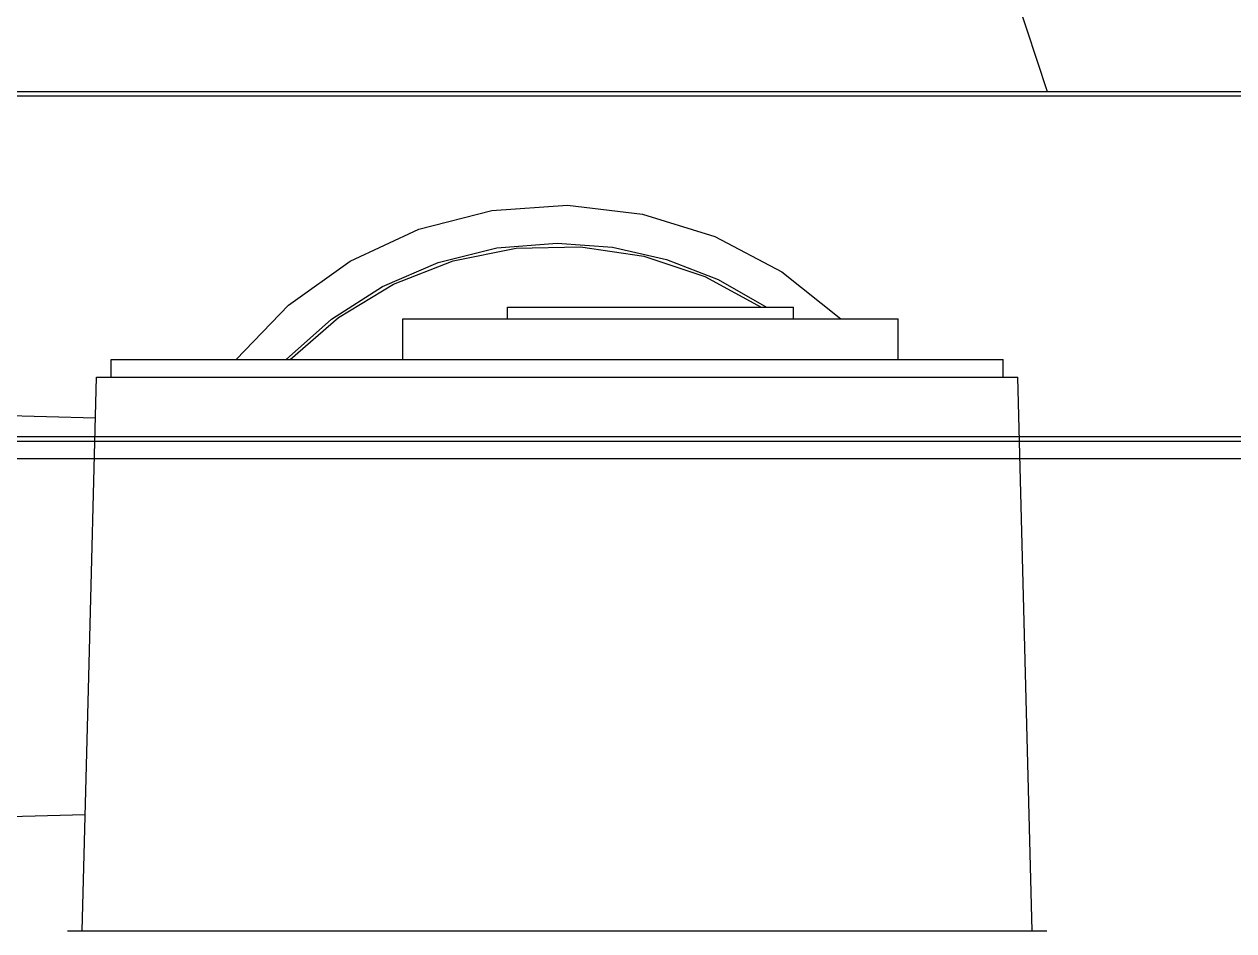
# Model space of a CAD drawing. Extents: x 431547 to 432141, y 118589 to 119430.
# Drawn here: x 431622.669 to 431625.856, y 119131.779 to 119134.168 of the extents above; entities that cross this region are included whole.
import ezdxf

# ---------------------------------------------------------------- set-up
doc = ezdxf.new("R2010")
doc.units = 0
doc.header["$LTSCALE"] = 300
doc.header["$MEASUREMENT"] = 0
doc.layers.add('1', color=7, linetype='CONTINUOUS')

msp = doc.modelspace()

# ---------------------------------------------------------------- linework, layer by layer
at = {"layer": '1', "ltscale": 0.4}
msp.add_line((431623.7677, 119138.8324), (431625.364, 119133.9909), dxfattribs=at)
at = {"layer": '1'}
for p, q in [((431622.3082, 119133.9909), (431622.7535, 119133.9909)), ((431622.7535, 119133.9909), (431622.7842, 119133.9909)), ((431622.7842, 119133.9909), (431622.7842, 119133.9909)), ((431622.7842, 119133.9909), (431622.7842, 119133.9909)), ((431622.7842, 119133.9909), (431622.787, 119133.9909)), ((431622.7842, 119133.9909), (431622.7842, 119133.9909)), ((431622.7842, 119133.9909), (431622.7842, 119133.9909)), ((431622.7842, 119133.9909), (431622.7842, 119133.9909)), ((431622.7842, 119133.9909), (431622.7842, 119133.9909)), ((431622.7842, 119133.9909), (431622.7842, 119133.9909)), ((431622.7842, 119133.9909), (431622.7842, 119133.9909)), ((431622.787, 119133.9909), (431622.7954, 119133.9909)), ((431622.7954, 119133.9909), (431622.8089, 119133.9909)), ((431622.8089, 119133.9909), (431622.8274, 119133.9909)), ((431622.8274, 119133.9909), (431622.838, 119133.9909)), ((431622.838, 119133.9909), (431622.8692, 119133.9909)), ((431622.8692, 119133.9909), (431622.8727, 119133.9909)), ((431622.8727, 119133.9909), (431622.8764, 119133.9909)), ((431622.8764, 119133.9909), (431622.8908, 119133.9909)), ((431622.8908, 119133.9909), (431622.8917, 119133.9909)), ((431622.8917, 119133.9909), (431622.8917, 119133.9909)), ((431622.8917, 119133.9909), (431622.8918, 119133.9909)), ((431622.8917, 119133.9909), (431622.8917, 119133.9909)), ((431622.8917, 119133.9909), (431622.8917, 119133.9909)), ((431622.8917, 119133.9909), (431622.8917, 119133.9909)), ((431622.8917, 119133.9909), (431622.8917, 119133.9909)), ((431622.8917, 119133.9909), (431622.8917, 119133.9909)), ((431622.8917, 119133.9909), (431622.8917, 119133.9909)), ((431622.8917, 119133.9909), (431622.8917, 119133.9909)), ((431622.8917, 119133.9909), (431622.8917, 119133.9909)), ((431622.8918, 119133.9909), (431622.9043, 119133.9909)), ((431622.9043, 119133.9909), (431622.9452, 119133.9909)), ((431622.9452, 119133.9909), (431622.9992, 119133.9909)), ((431622.9992, 119133.9909), (431622.9992, 119133.9909)), ((431622.9992, 119133.9909), (431622.9993, 119133.9909)), ((431622.9992, 119133.9909), (431622.9992, 119133.9909)), ((431622.9992, 119133.9909), (431622.9992, 119133.9909)), ((431622.9992, 119133.9909), (431622.9992, 119133.9909)), ((431622.9993, 119133.9909), (431623.0104, 119133.9909)), ((431623.0104, 119133.9909), (431623.0465, 119133.9909)), ((431623.0465, 119133.9909), (431623.1067, 119133.9909)), ((431623.1067, 119133.9909), (431623.1889, 119133.9909)), ((431623.1889, 119133.9909), (431623.2908, 119133.9909)), ((431623.2908, 119133.9909), (431623.4092, 119133.9909)), ((431623.4092, 119133.9909), (431623.5404, 119133.9909)), ((431623.5404, 119133.9909), (431623.6804, 119133.9909)), ((431623.6804, 119133.9909), (431623.825, 119133.9909)), ((431623.825, 119133.9909), (431624.2872, 119133.9909)), ((431624.2872, 119133.9909), (431624.2909, 119133.9909)), ((431624.2872, 119133.9909), (431624.2872, 119133.9909)), ((431624.2909, 119133.9909), (431624.4394, 119133.9909)), ((431624.4394, 119133.9909), (431624.5839, 119133.9909)), ((431624.5839, 119133.9909), (431624.72, 119133.9909)), ((431624.72, 119133.9909), (431624.8433, 119133.9909)), ((431624.8433, 119133.9909), (431624.9497, 119133.9909)), ((431624.9497, 119133.9909), (431625.0359, 119133.9909)), ((431625.0359, 119133.9909), (431625.099, 119133.9909)), ((431625.099, 119133.9909), (431625.1371, 119133.9909)), ((431625.1371, 119133.9909), (431625.1489, 119133.9909)), ((431625.1489, 119133.9909), (431625.2, 119133.9909)), ((431625.2, 119133.9909), (431625.2431, 119133.9909)), ((431625.2431, 119133.9909), (431625.2564, 119133.9909)), ((431625.2564, 119133.9909), (431625.2574, 119133.9909)), ((431625.2574, 119133.9909), (431625.2718, 119133.9909)), ((431625.2718, 119133.9909), (431625.2724, 119133.9909)), ((431625.2724, 119133.9909), (431625.2777, 119133.9909)), ((431625.2777, 119133.9909), (431625.2795, 119133.9909)), ((431625.2795, 119133.9909), (431625.3292, 119133.9909)), ((431625.3292, 119133.9909), (431625.3393, 119133.9909)), ((431625.3393, 119133.9909), (431625.3528, 119133.9909)), ((431625.3528, 119133.9909), (431625.3612, 119133.9909)), ((431625.3612, 119133.9909), (431625.364, 119133.9909)), ((431625.364, 119133.9909), (431626.2948, 119133.9909)), ((431619.7749, 119133.9791), (431628.8653, 119133.9791)), ((431619.7135, 119133.0696), (431628.9267, 119133.0696)), ((431619.7749, 119133.0815), (431628.8653, 119133.0815)), ((431619.7442, 119133.0236), (431628.896, 119133.0236))]:
    msp.add_line(p, q, dxfattribs=at)
at = {"layer": '1', "ltscale": 0.5}
for p, q in [((431623.7085, 119133.6277), (431623.9015, 119133.6773)), ((431623.9015, 119133.6773), (431624.1003, 119133.6907)), ((431624.1003, 119133.6907), (431624.2982, 119133.6675)), ((431624.2982, 119133.6675), (431624.4885, 119133.6083)), ((431623.5279, 119133.5435), (431623.7085, 119133.6277)), ((431624.4885, 119133.6083), (431624.6647, 119133.5153)), ((431623.7596, 119133.5398), (431623.9144, 119133.5783)), ((431623.7997, 119133.5444), (431623.9655, 119133.5776)), ((431623.9144, 119133.5783), (431624.0735, 119133.5912)), ((431623.9655, 119133.5776), (431624.1345, 119133.5817)), ((431624.0735, 119133.5912), (431624.2191, 119133.5804)), ((431624.1345, 119133.5817), (431624.3016, 119133.5565)), ((431624.2191, 119133.5804), (431624.3616, 119133.5481)), ((431623.6422, 119133.483), (431623.7997, 119133.5444)), ((431624.3016, 119133.5565), (431624.4619, 119133.5029)), ((431624.3616, 119133.5481), (431624.4976, 119133.495)), ((431623.3658, 119133.4277), (431623.5279, 119133.5435)), ((431623.613, 119133.4767), (431623.7596, 119133.5398)), ((431624.6647, 119133.5153), (431624.8209, 119133.3916)), ((431623.4977, 119133.3954), (431623.6422, 119133.483)), ((431624.4619, 119133.5029), (431624.6105, 119133.4223)), ((431624.4976, 119133.495), (431624.6243, 119133.4223)), ((431623.4786, 119133.3907), (431623.613, 119133.4767)), ((431623.2276, 119133.2841), (431623.3658, 119133.4277)), ((431623.9429, 119133.3916), (431623.9429, 119133.4223)), ((431623.9429, 119133.4223), (431624.6954, 119133.4223)), ((431624.6954, 119133.3916), (431624.6954, 119133.4223)), ((431623.3598, 119133.2841), (431623.4786, 119133.3907)), ((431623.3704, 119133.2841), (431623.4977, 119133.3954)), ((431623.6666, 119133.2841), (431623.6666, 119133.3916)), ((431623.6666, 119133.3916), (431624.9718, 119133.3916)), ((431624.9718, 119133.2841), (431624.9718, 119133.3916)), ((431622.8988, 119133.2381), (431622.8988, 119133.2841)), ((431622.8988, 119133.2841), (431625.2482, 119133.2841)), ((431625.2482, 119133.2381), (431625.2482, 119133.2841)), ((431622.8395, 119132.4494), (431622.8602, 119133.2381)), ((431622.8602, 119133.2381), (431625.2867, 119133.2381)), ((431625.3249, 119131.7793), (431625.2867, 119133.2381)), ((431622.2846, 119133.1459), (431622.8574, 119133.1307)), ((431622.822, 119131.7793), (431622.8395, 119132.4494)), ((431622.2846, 119132.0711), (431622.83, 119132.0855)), ((431622.7836, 119131.7793), (431623.6142, 119131.7793)), ((431623.6142, 119131.7793), (431625.3633, 119131.7793))]:
    msp.add_line(p, q, dxfattribs=at)

doc.saveas('drawing.dxf')
